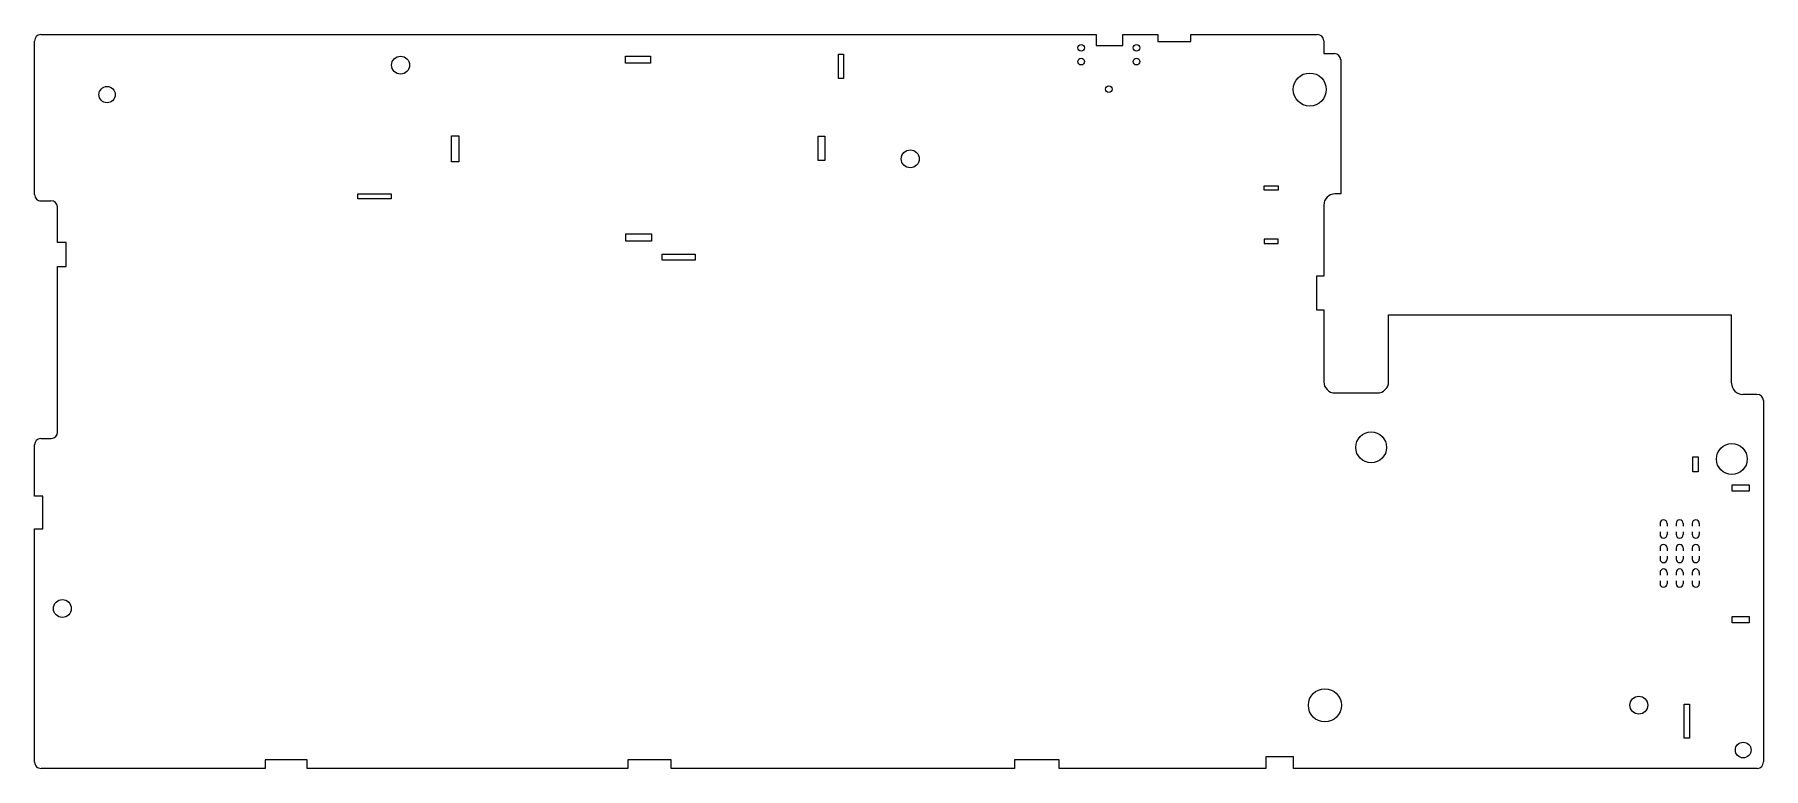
# Model space of a CAD drawing. Extents: x 0 to 313, y 0 to 133.
import ezdxf

# ---------------------------------------------------------------- set-up
doc = ezdxf.new("R2010")
doc.units = 0
doc.layers.add('20', color=31, linetype='CONTINUOUS')
doc.layers.add('46', color=140, linetype='CONTINUOUS')

msp = doc.modelspace()

# ---------------------------------------------------------------- linework, layer by layer
at = {"layer": '20'}
for p, q in [((0, 103.9114), (0, 131.7244)), ((1.1176, 132.8928), (192.2018, 132.8928)), ((192.2018, 132.8928), (192.2018, 130.9116)), ((197.0532, 130.9116), (197.0532, 132.8928)), ((197.0532, 132.8928), (203.4032, 132.8928)), ((203.4032, 132.8928), (203.4032, 131.6228)), ((203.4032, 131.6228), (209.3722, 131.6228)), ((209.3722, 131.6228), (209.3722, 132.8928)), ((209.3722, 132.8928), (232.2576, 132.8928)), ((233.426, 131.7752), (233.426, 129.4384)), ((192.2018, 130.9116), (197.0532, 130.9116)), ((233.426, 129.4384), (235.331, 129.4384)), ((236.4994, 128.3208), (236.4994, 104.0384)), ((236.4994, 104.0384), (235.458, 104.0384)), ((1.1684, 102.7938), (2.9718, 102.7938)), ((4.1402, 95.25), (4.1402, 101.6762)), ((233.426, 102.0064), (233.426, 89.154)), ((5.715, 95.25), (4.1402, 95.25)), ((5.715, 90.8812), (5.715, 95.25)), ((4.1402, 60.9092), (4.1402, 90.8812)), ((4.1402, 90.8812), (5.715, 90.8812)), ((233.426, 89.154), (232.0798, 89.154)), ((232.0798, 89.154), (232.0798, 83.058)), ((232.0798, 83.058), (233.426, 83.058)), ((233.426, 83.058), (233.426, 70.0278)), ((245.1608, 70.0278), (245.1608, 82.1436)), ((245.1608, 82.1436), (307.2638, 82.1436)), ((307.2638, 69.7738), (307.2638, 82.1436)), ((235.458, 67.9958), (243.1288, 67.9958)), ((311.8612, 67.7418), (309.2958, 67.7418)), ((313.0296, 66.6242), (313.0296, 1.1684)), ((1.1176, 59.7408), (3.0226, 59.7408)), ((0, 49.3014), (0, 58.5724)), ((1.524, 49.3014), (0, 49.3014)), ((1.524, 43.4086), (1.524, 49.3014)), ((0, 1.1176), (0, 43.4086)), ((0, 43.4086), (1.524, 43.4086)), ((41.7322, 0), (1.1684, 0)), ((49.3776, 1.5748), (41.7322, 1.5748)), ((41.7322, 1.5748), (41.7322, 0)), ((49.3776, 0), (49.3776, 1.5748)), ((107.3912, 0), (49.3776, 0)), ((115.2906, 1.5748), (107.3912, 1.5748)), ((107.3912, 1.5748), (107.3912, 0)), ((115.2906, 0), (115.2906, 1.5748)), ((177.4444, 0), (115.2906, 0)), ((185.4962, 1.5748), (177.4444, 1.5748)), ((177.4444, 1.5748), (177.4444, 0)), ((185.4962, 0), (185.4962, 1.5748)), ((222.9612, 0), (185.4962, 0)), ((227.9142, 2.1082), (222.9612, 2.1082)), ((222.9612, 2.1082), (222.9612, 0)), ((227.9142, 0), (227.9142, 2.1082)), ((311.912, 0), (227.9142, 0))]:
    msp.add_line(p, q, dxfattribs=at)
for centre, radius in [((66.2686, 127.3556), 1.6256), ((189.5132, 130.4906), 0.6), ((189.5132, 127.9906), 0.6), ((199.5132, 130.4906), 0.6), ((199.5132, 127.9906), 0.6), ((13.1318, 122.0216), 1.4732), ((194.5132, 122.9906), 0.6), ((158.5468, 110.3884), 1.6256), ((242.0112, 58.1406), 2.794), ((307.3146, 56.0324), 2.794), ((5.0292, 28.956), 1.6256), ((290.4744, 11.4554), 1.6256)]:
    msp.add_circle(centre, radius, dxfattribs=at)
for centre, radius, start, end in [((1.143, 131.7498), 1.1433, 91.273, 181.273), ((232.283, 131.7498), 1.1433, 1.273, 91.273), ((235.3564, 128.2954), 1.1433, 1.273, 91.273), ((1.143, 103.9368), 1.1433, 181.273, 271.273), ((235.458, 102.0064), 2.032, 90, 180), ((2.9972, 101.6508), 1.1433, 1.273, 91.273), ((235.458, 70.0278), 2.032, 180, 270), ((235.458, 70.0278), 2.032, 180, 270), ((243.1288, 70.0278), 2.032, 270, 0), ((309.2958, 69.7738), 2.032, 180, 270), ((311.8866, 66.5988), 1.1433, 1.273, 91.273), ((1.143, 58.5978), 1.1433, 91.273, 181.273), ((2.9972, 60.8838), 1.1433, 271.273, 1.273), ((1.143, 1.143), 1.1433, 181.273, 271.273), ((311.8866, 1.143), 1.1433, 271.273, 1.273)]:
    msp.add_arc(centre, radius, start, end, dxfattribs=at)
at = {"layer": '46'}
for p, q in [((106.9848, 127.7112), (106.9848, 129.0066)), ((106.9848, 129.0066), (111.5314, 129.0066)), ((111.5314, 129.0066), (111.5314, 127.7112)), ((145.542, 124.968), (145.542, 129.3622)), ((145.542, 129.3622), (146.4818, 129.3622)), ((146.4818, 129.3622), (146.4818, 124.968)), ((111.5314, 127.7112), (106.9848, 127.7112)), ((146.4818, 124.968), (145.542, 124.968)), ((75.4888, 109.855), (75.4888, 114.554)), ((75.4888, 114.554), (76.8096, 114.554)), ((76.8096, 114.554), (76.8096, 109.855)), ((141.8844, 110.0836), (141.8844, 114.5032)), ((141.8844, 114.5032), (143.0782, 114.5032)), ((143.0782, 114.5032), (143.0782, 110.0836)), ((76.8096, 109.855), (75.4888, 109.855)), ((143.0782, 110.0836), (141.8844, 110.0836)), ((58.5216, 103.1494), (58.5216, 104.0384)), ((58.5216, 104.0384), (64.5922, 104.0384)), ((64.5922, 104.0384), (64.5922, 103.1494)), ((222.631, 105.4862), (225.171, 105.4862)), ((222.631, 104.7242), (222.631, 105.4862)), ((225.171, 104.7242), (222.631, 104.7242)), ((225.171, 105.4862), (225.171, 104.7242)), ((64.5922, 103.1494), (58.5216, 103.1494)), ((107.0356, 95.4532), (107.0356, 96.7994)), ((107.0356, 96.7994), (111.7092, 96.7994)), ((111.7092, 95.4532), (107.0356, 95.4532)), ((111.7092, 96.7994), (111.7092, 95.4532)), ((225.171, 95.8342), (222.631, 95.8342)), ((222.631, 95.8342), (222.631, 95.0722)), ((222.631, 95.0722), (225.171, 95.0722)), ((225.171, 95.0722), (225.171, 95.8342)), ((113.6142, 92.0496), (113.6142, 93.1418)), ((113.6142, 93.1418), (119.6086, 93.1418)), ((119.6086, 92.0496), (113.6142, 92.0496)), ((119.6086, 93.1418), (119.6086, 92.0496)), ((300.2645, 53.7149), (300.2645, 56.4321)), ((300.2645, 56.4321), (301.2103, 56.4321)), ((301.2103, 56.4321), (301.2103, 53.7149)), ((301.2103, 53.7149), (300.2645, 53.7149)), ((307.3908, 51.3588), (310.4388, 51.3588)), ((307.3908, 50.2158), (307.3908, 51.3588)), ((310.4388, 50.2158), (307.3908, 50.2158)), ((310.4388, 51.3588), (310.4388, 50.2158)), ((294.3098, 44.3738), (294.3098, 43.8578)), ((295.5798, 44.3738), (295.5798, 43.8578)), ((297.2308, 44.3738), (297.2308, 43.8578)), ((298.5008, 44.3738), (298.5008, 43.8578)), ((300.1518, 44.3738), (300.1518, 43.8578)), ((301.4218, 44.3738), (301.4218, 43.8578)), ((294.3098, 42.8578), (294.3098, 42.3418)), ((295.5798, 42.8578), (295.5798, 42.3418)), ((297.2308, 42.8578), (297.2308, 42.3418)), ((298.5008, 42.8578), (298.5008, 42.3418)), ((300.1518, 42.8578), (300.1518, 42.3418)), ((301.4218, 42.8578), (301.4218, 42.3418)), ((294.3098, 39.9288), (294.3098, 39.4128)), ((294.3098, 38.4128), (294.3098, 37.8968)), ((295.5798, 39.9288), (295.5798, 39.4128)), ((295.5798, 38.4128), (295.5798, 37.8968)), ((297.2308, 39.9288), (297.2308, 39.4128)), ((297.2308, 38.4128), (297.2308, 37.8968)), ((298.5008, 39.9288), (298.5008, 39.4128)), ((298.5008, 38.4128), (298.5008, 37.8968)), ((300.1518, 39.9288), (300.1518, 39.4128)), ((300.1518, 38.4128), (300.1518, 37.8968)), ((301.4218, 39.9288), (301.4218, 39.4128)), ((301.4218, 38.4128), (301.4218, 37.8968)), ((294.3098, 35.4838), (294.3098, 34.9678)), ((295.5798, 35.4838), (295.5798, 34.9678)), ((297.2308, 35.4838), (297.2308, 34.9678)), ((298.5008, 35.4838), (298.5008, 34.9678)), ((300.1518, 35.4838), (300.1518, 34.9678)), ((301.4218, 35.4838), (301.4218, 34.9678)), ((294.3098, 33.9678), (294.3098, 33.4518)), ((295.5798, 33.9678), (295.5798, 33.4518)), ((297.2308, 33.9678), (297.2308, 33.4518)), ((298.5008, 33.9678), (298.5008, 33.4518)), ((300.1518, 33.9678), (300.1518, 33.4518)), ((301.4218, 33.9678), (301.4218, 33.4518)), ((307.3908, 27.4828), (310.4388, 27.4828)), ((307.3908, 26.3398), (307.3908, 27.4828)), ((310.4388, 26.3398), (307.3908, 26.3398)), ((310.4388, 27.4828), (310.4388, 26.3398)), ((298.6532, 5.4864), (298.6532, 11.6078)), ((298.6532, 11.6078), (299.6692, 11.6078)), ((299.6692, 11.6078), (299.6692, 5.4864)), ((299.6692, 5.4864), (298.6532, 5.4864))]:
    msp.add_line(p, q, dxfattribs=at)
for centre, radius in [((230.886, 122.936), 2.9972), ((233.6292, 11.43), 2.9972), ((309.372, 3.3274), 1.4224)]:
    msp.add_circle(centre, radius, dxfattribs=at)
for centre, start, end in [((294.9448, 44.3738), 0, 180), ((297.8658, 44.3738), 0, 180), ((300.7868, 44.3738), 0, 180), ((294.9448, 42.3418), 180, 0), ((297.8658, 42.3418), 180, 0), ((300.7868, 42.3418), 180, 0), ((294.9448, 39.9288), 0, 180), ((294.9448, 37.8968), 180, 0), ((297.8658, 39.9288), 0, 180), ((297.8658, 37.8968), 180, 0), ((300.7868, 39.9288), 0, 180), ((300.7868, 37.8968), 180, 0), ((294.9448, 35.4838), 0, 180), ((297.8658, 35.4838), 0, 180), ((300.7868, 35.4838), 0, 180), ((294.9448, 33.4518), 180, 0), ((297.8658, 33.4518), 180, 0), ((300.7868, 33.4518), 180, 0)]:
    msp.add_arc(centre, 0.635, start, end, dxfattribs=at)

doc.saveas('drawing.dxf')
